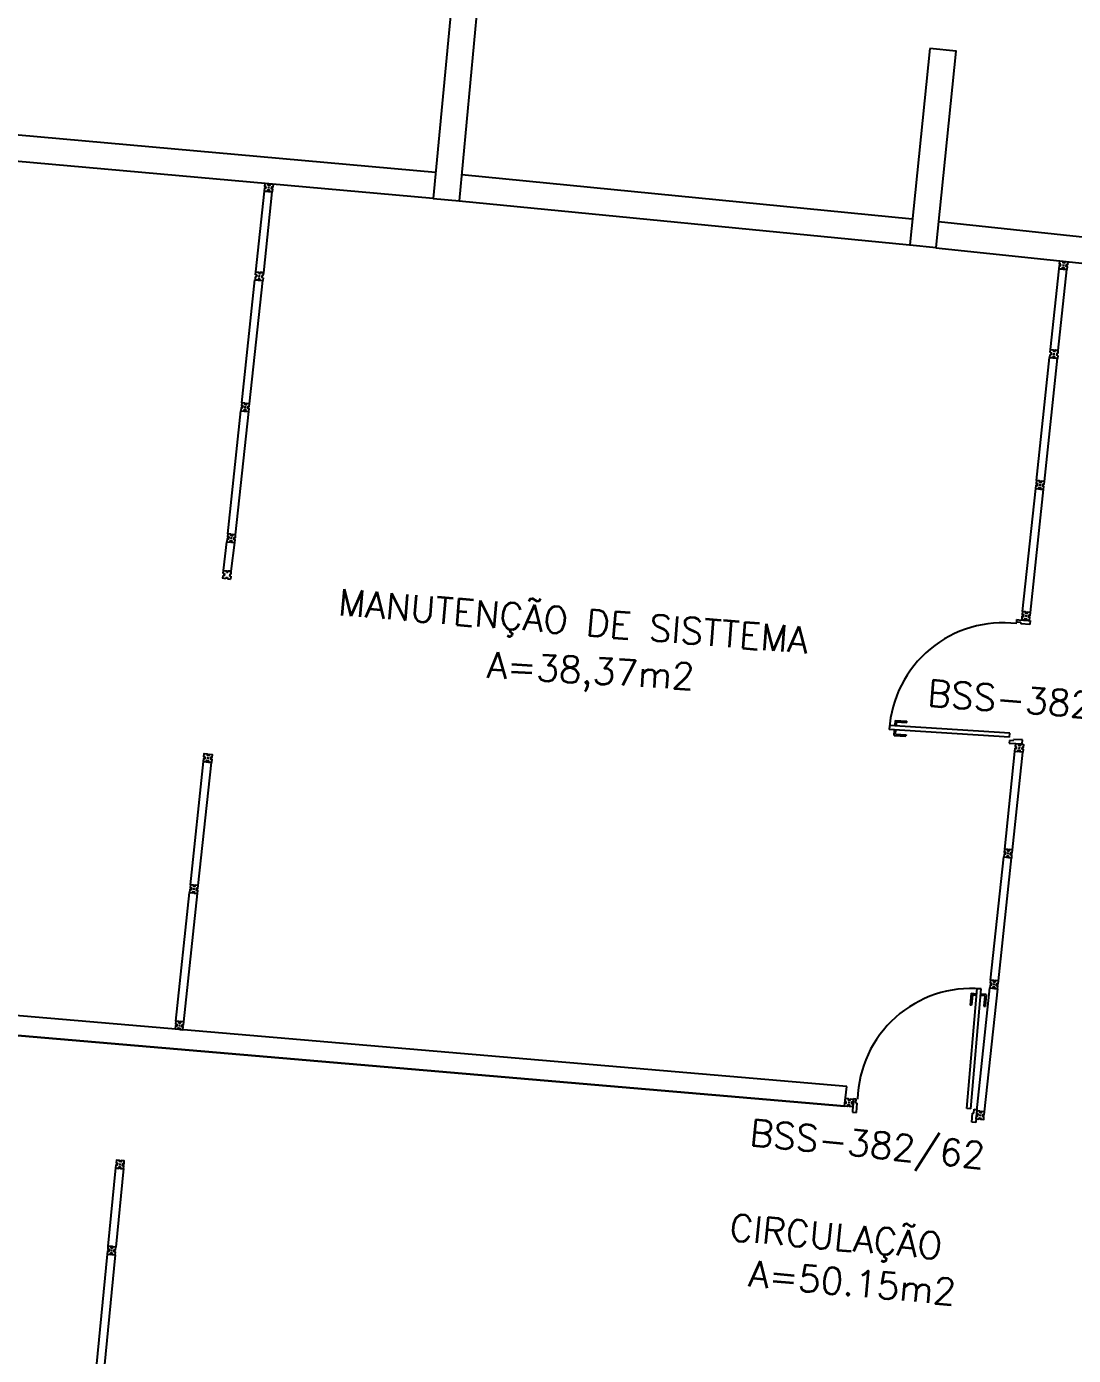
# Model space of a CAD drawing. Extents: x -152 to 150, y 325 to 437.
# Drawn here: x 37.19 to 45.13, y 416.68 to 426.77 of the extents above; entities that cross this region are included whole.
import ezdxf
from ezdxf.enums import TextEntityAlignment as Align

# ---------------------------------------------------------------- set-up
doc = ezdxf.new("R2010")
doc.units = 0
doc.header["$LTSCALE"] = 0.01
doc.header["$MEASUREMENT"] = 0
doc.header["$PDMODE"] = 98
doc.layers.get('0').update_dxf_attribs({"linetype": 'CONTINUOUS'})
doc.layers.get('DEFPOINTS').update_dxf_attribs({"linetype": 'CONTINUOUS'})
for name, color, linetype in [('ALV', 2, 'CONTINUOUS'), ('AREA', 2, 'CONTINUOUS'), ('DIV', 2, 'CONTINUOUS'), ('ESTR', 3, 'CONTINUOUS'), ('TEXTO', 2, 'CONTINUOUS'), ('TEXTO-CENTRO-CUSTO', 2, 'CONTINUOUS'), ('TEXTO-ENDEREÇO', 2, 'CONTINUOUS')]:
    doc.layers.add(name, color=color, linetype=linetype)
doc.styles.add('1', font='romans.shx')
doc.styles.add('UNB-100', font='simplex.shx', dxfattribs={"height": 3})
doc.styles.add('UNB-100-1', font='simplex.shx', dxfattribs={"height": 0.2})
doc.dimstyles.new('1-600', dxfattribs={"dimtxt": 1.1, "dimasz": 2.5, "dimexe": 2, "dimexo": 4, "dimgap": 0.2, "dimtad": 1, "dimdec": 0, "dimzin": 4, "dimdsep": 46, "dimlunit": 6, "dimtxsty": '1', "dimblk1": 'NONE', "dimblk2": 'NONE', "dimsah": 1, "dimcen": 0, "dimclrd": 2, "dimclre": 2, "dimclrt": 2, "dimadec": 0, "dimazin": 0, "dimtfac": 1, "dimtdec": 0, "dimtmove": 2, "dimatfit": 3, "dimldrblk": 'NONE', "dimfxl": 0, "dimtolj": 1, "dimtzin": 0, "dimarcsym": 0})

# ---------------------------------------------------------------- blocks, each defined once
blk = doc.blocks.new('PILAR-SSC')
blk.add_lwpolyline([(0, 0), (0, -1.5), (0.2, -1.5), (0.2, 0)], close=True)
blk = doc.blocks.new('PDV2D-SSC')
for p, q in [((-0.148, 0.925), (-0.108, 0.925)), ((-0.148, 0.925), (-0.148, 0.835)), ((-0.138, 0.915), (-0.108, 0.915)), ((-0.138, 0.915), (-0.138, 0.835)), ((-0.106, 0.965), (-0.076, 0.965)), ((-0.106, 0.05), (-0.106, 0.965)), ((-0.076, 0.05), (-0.076, 0.965)), ((-0.034, 0.925), (-0.074, 0.925)), ((-0.044, 0.915), (-0.074, 0.915)), ((-0.044, 0.915), (-0.044, 0.835)), ((-0.034, 0.925), (-0.034, 0.835)), ((-0.138, 0.835), (-0.148, 0.835)), ((-0.044, 0.835), (-0.034, 0.835)), ((-0.95, 0.05), (-0.97, 0.05)), ((-0.97, 0.05), (-0.97, 0.035)), ((-0.97, 0.035), (-0.97, -0.035)), ((-0.95, 0.02), (-0.95, 0.05)), ((-0.95, 0.02), (-0.94, 0.02)), ((-0.94, -0.05), (-0.94, 0.02)), ((-0.076, 0.05), (-0.106, 0.05)), ((-0.051, 0.02), (-0.061, 0.02)), ((-0.061, -0.05), (-0.061, 0.02)), ((-0.051, 0.05), (-0.031, 0.05)), ((-0.051, 0.02), (-0.051, 0.05)), ((-0.031, 0.05), (-0.031, -0.05)), ((-0.97, -0.035), (-0.97, -0.05)), ((-0.97, -0.05), (-0.94, -0.05)), ((-0.031, -0.05), (-0.061, -0.05))]:
    blk.add_line(p, q)
at = {"color": 1}
blk.add_arc((-0.076, 0.1), 0.865, 90, 183.3214, dxfattribs=at)
blk = doc.blocks.new('DIVMT-SSC')
for p, q in [((0, 0.005), (0, -0.005)), ((0, -0.005), (0, 0.005)), ((-0.03, -0.03), (-0.03, -0.97)), ((0.006, -0.03), (-0.006, -0.03)), ((-0.005, 0), (0.005, 0)), ((0.005, 0), (-0.005, 0)), ((0.006, -0.02), (0.006, -0.03)), ((0.03, -0.03), (0.03, -0.97)), ((0.03, -0.97), (-0.03, -0.97)), ((-0.006, -0.98), (-0.006, -0.97)), ((-0.006, -0.98), (0.006, -0.98)), ((0.006, -1.001), (-0.006, -1.001)), ((0.005, -0.97), (-0.005, -0.97)), ((0, -0.994), (0, -1.007)), ((0.006, -0.98), (0.006, -0.97)), ((0, -1.02), (0, -1.021))]:
    blk.add_line(p, q)
blk.add_lwpolyline([(0.006, -0.02), (-0.006, -0.02), (0.006, -0.02), (0.006, -0.03), (0.03, -0.03), (0.03, -0.008), (0.02, -0.008), (0.02, 0.008), (0.03, 0.008), (0.03, 0.03), (0.006, 0.03), (0.006, 0.02), (-0.006, 0.02), (-0.006, 0.03), (-0.03, 0.03), (-0.03, 0.008), (-0.02, 0.008), (-0.02, -0.008), (-0.03, -0.008), (-0.03, -0.03), (-0.006, -0.03), (-0.006, -0.02), (-0.006, -0.03)])
blk = doc.blocks.new('A$C73356FFD')
at = {"layer": 'DIV'}
for p, q in [((0.025, 0.03), (0.035, 0.03)), ((0.035, 0.03), (0.025, 0.03)), ((0.03, 0.025), (0.03, 0.035)), ((0.03, 0.035), (0.03, 0.025))]:
    blk.add_line(p, q, dxfattribs=at)
blk.add_lwpolyline([(0.009, 0.036), (0, 0.036), (0, 0.06), (0.022, 0.06), (0.022, 0.05), (0.038, 0.05), (0.038, 0.06), (0.06, 0.06), (0.06, 0.036), (0.05, 0.036), (0.05, 0.024), (0.06, 0.024), (0.06, 0), (0.038, 0), (0.038, 0.01), (0.022, 0.01), (0.022, 0), (0, 0), (0, 0.024), (0.009, 0.024)], close=True, dxfattribs=at)
blk = doc.blocks.new('PDV2E-SSC')
at = {"layer": 'DIV'}
for p, q in [((0.034, 0.925), (0.034, 0.835)), ((0.034, 0.925), (0.074, 0.925)), ((0.044, 0.915), (0.044, 0.835)), ((0.044, 0.915), (0.074, 0.915)), ((0.076, 0.05), (0.076, 0.965)), ((0.106, 0.965), (0.076, 0.965)), ((0.106, 0.05), (0.106, 0.965)), ((0.148, 0.925), (0.108, 0.925)), ((0.138, 0.915), (0.108, 0.915)), ((0.138, 0.915), (0.138, 0.835)), ((0.148, 0.925), (0.148, 0.835)), ((0.044, 0.835), (0.034, 0.835)), ((0.138, 0.835), (0.148, 0.835)), ((0.031, 0.05), (0.031, -0.05)), ((0.051, 0.05), (0.031, 0.05)), ((0.051, 0.02), (0.051, 0.05)), ((0.051, 0.02), (0.061, 0.02)), ((0.061, -0.05), (0.061, 0.02)), ((0.076, 0.05), (0.106, 0.05)), ((0.95, 0.02), (0.94, 0.02)), ((0.94, -0.05), (0.94, 0.02)), ((0.95, 0.02), (0.95, 0.05)), ((0.95, 0.05), (0.97, 0.05)), ((0.97, 0.05), (0.97, 0.035)), ((0.97, 0.035), (0.97, -0.035)), ((0.031, -0.05), (0.061, -0.05)), ((0.97, -0.05), (0.94, -0.05)), ((0.97, -0.035), (0.97, -0.05))]:
    blk.add_line(p, q, dxfattribs=at)
at = {"layer": 'DIV', "color": 1}
blk.add_arc((0.076, 0.1), 0.865, 356.6786, 90, dxfattribs=at)
blk = doc.blocks.new('*D84')
at = {"layer": 'DEFPOINTS', "color": 0}
for p in [(47.158, 432.777), (25.872, 428.073), (25.783, 426.576), (87.274, 419.938), (86.97, 418.469)]:
    blk.add_point(p, dxfattribs=at)
at = {"layer": 'TEXTO-CENTRO-CUSTO', "color": 2, "lineweight": -2}
for p, q in [((26.11, 432.066), (26.377, 436.527)), ((88.086, 423.855), (88.99, 428.216))]:
    blk.add_line(p, q, dxfattribs=at)
blk.add_arc((0.361, 0.52), 434.783, 78.29268, 86.58537, dxfattribs=at)
at = {"layer": 'TEXTO-CENTRO-CUSTO', "color": 2, "insert": (57.75, 432.689), "char_height": 1.1, "attachment_point": 5, "rotation": 352.4357, "style": '1'}
blk.add_mtext('\\A1;CPD', dxfattribs=at)
blk = doc.blocks.new('_NONE')
at = {"color": 0, "linetype": 'ByBlock'}
blk.add_circle((0, 0), 0.25, dxfattribs=at)

msp = doc.modelspace()

# ---------------------------------------------------------------- linework, layer by layer
at = {"layer": 'ALV'}
for p, q in [((36.871, 425.973), (40.291, 425.666)), ((36.853, 425.773), (40.273, 425.467)), ((40.492, 425.647), (43.909, 425.312)), ((40.472, 425.448), (43.89, 425.113)), ((44.11, 425.291), (47.524, 424.926)), ((44.089, 425.092), (47.503, 424.728)), ((43.413, 418.724), (30.337, 419.84)), ((43.397, 418.575), (43.413, 418.724))]:
    msp.add_line(p, q, dxfattribs=at)
msp.add_lwpolyline([(43.397, 418.575), (30.07, 419.713)], close=True, dxfattribs=at)
at = {"layer": 'DIV'}
for p, q in [((38.928, 424.909), (38.993, 425.522)), ((38.988, 424.902), (39.053, 425.516)), ((38.993, 425.522), (39.053, 425.516)), ((38.924, 424.871), (38.922, 424.849)), ((38.946, 424.846), (38.922, 424.849)), ((38.924, 424.871), (38.934, 424.87)), ((38.926, 424.887), (38.928, 424.909)), ((38.926, 424.887), (38.936, 424.886)), ((38.928, 424.909), (38.988, 424.902)), ((38.928, 424.909), (38.952, 424.906)), ((38.936, 424.886), (38.934, 424.87)), ((38.947, 424.856), (38.946, 424.846)), ((38.947, 424.856), (38.958, 424.855)), ((38.951, 424.897), (38.952, 424.906)), ((38.951, 424.897), (38.952, 424.906)), ((38.963, 424.895), (38.951, 424.897)), ((38.951, 424.897), (38.963, 424.895)), ((38.958, 424.855), (38.957, 424.845)), ((38.957, 424.845), (38.981, 424.843)), ((38.963, 424.895), (38.964, 424.905)), ((38.963, 424.895), (38.964, 424.905)), ((38.988, 424.902), (38.964, 424.905)), ((38.988, 424.902), (38.967, 424.904)), ((38.967, 424.904), (38.985, 424.903)), ((38.975, 424.881), (38.974, 424.866)), ((38.984, 424.864), (38.974, 424.866)), ((38.985, 424.88), (38.975, 424.881)), ((38.984, 424.864), (38.981, 424.843)), ((38.985, 424.88), (38.988, 424.902)), ((44.959, 424.318), (45.025, 424.932)), ((45.019, 424.312), (45.084, 424.926)), ((45.025, 424.932), (45.084, 424.926)), ((44.955, 424.28), (44.953, 424.258)), ((44.977, 424.256), (44.953, 424.258)), ((44.955, 424.28), (44.965, 424.279)), ((44.957, 424.296), (44.959, 424.318)), ((44.957, 424.296), (44.967, 424.295)), ((44.959, 424.318), (45.019, 424.312)), ((44.959, 424.318), (44.983, 424.316)), ((44.967, 424.295), (44.965, 424.279)), ((44.978, 424.265), (44.977, 424.256)), ((44.978, 424.265), (44.99, 424.264)), ((44.982, 424.306), (44.983, 424.316)), ((44.982, 424.306), (44.983, 424.316)), ((44.994, 424.305), (44.982, 424.306)), ((44.982, 424.306), (44.994, 424.305)), ((44.99, 424.264), (44.989, 424.255)), ((44.989, 424.255), (45.013, 424.252)), ((44.994, 424.305), (44.995, 424.314)), ((44.994, 424.305), (44.995, 424.314)), ((45.019, 424.312), (44.995, 424.314)), ((45.019, 424.312), (44.998, 424.314)), ((44.998, 424.314), (45.016, 424.312)), ((45.007, 424.291), (45.005, 424.275)), ((45.015, 424.274), (45.005, 424.275)), ((45.017, 424.29), (45.007, 424.291)), ((45.015, 424.274), (45.013, 424.252)), ((45.017, 424.29), (45.019, 424.312)), ((38.682, 422.641), (38.709, 422.86)), ((38.742, 422.635), (38.769, 422.853)), ((38.68, 422.619), (38.682, 422.641)), ((38.682, 422.641), (38.742, 422.635)), ((38.682, 422.641), (38.706, 422.639)), ((38.705, 422.629), (38.706, 422.639)), ((38.705, 422.629), (38.706, 422.639)), ((38.717, 422.628), (38.705, 422.629)), ((38.705, 422.629), (38.717, 422.628)), ((38.717, 422.628), (38.718, 422.637)), ((38.717, 422.628), (38.718, 422.637)), ((38.742, 422.635), (38.718, 422.637)), ((38.742, 422.635), (38.721, 422.637)), ((38.721, 422.637), (38.739, 422.635)), ((38.74, 422.613), (38.742, 422.635)), ((38.678, 422.603), (38.676, 422.582)), ((38.7, 422.579), (38.676, 422.582)), ((38.678, 422.603), (38.688, 422.602)), ((38.68, 422.619), (38.69, 422.618)), ((38.69, 422.618), (38.688, 422.602)), ((38.701, 422.588), (38.7, 422.579)), ((38.701, 422.588), (38.713, 422.587)), ((38.713, 422.587), (38.712, 422.578)), ((38.712, 422.578), (38.735, 422.575)), ((38.73, 422.614), (38.728, 422.598)), ((38.738, 422.597), (38.728, 422.598)), ((38.74, 422.613), (38.73, 422.614)), ((38.738, 422.597), (38.735, 422.575)), ((44.612, 420.526), (44.69, 421.268)), ((44.671, 420.52), (44.75, 421.262)), ((44.634, 420.514), (44.635, 420.524)), ((44.635, 420.524), (44.647, 420.522)), ((44.643, 420.493), (44.633, 420.494)), ((44.633, 420.494), (44.643, 420.493)), ((44.638, 420.488), (44.639, 420.498)), ((44.639, 420.498), (44.638, 420.488)), ((38.322, 419.22), (38.426, 420.197)), ((38.381, 419.214), (38.485, 420.19)), ((38.344, 419.208), (38.345, 419.218)), ((38.345, 419.218), (38.357, 419.217)), ((38.353, 419.187), (38.343, 419.188)), ((38.343, 419.188), (38.353, 419.187)), ((38.348, 419.182), (38.349, 419.192)), ((38.349, 419.192), (38.348, 419.182)), ((37.864, 418.105), (37.806, 417.511)), ((37.924, 418.1), (37.866, 417.505)), ((37.892, 418.132), (37.902, 418.131)), ((37.902, 418.131), (37.892, 418.132)), ((37.898, 418.137), (37.897, 418.127)), ((37.897, 418.127), (37.898, 418.137)), ((37.866, 417.505), (37.806, 417.511)), ((37.84, 417.477), (37.827, 417.478)), ((37.829, 417.499), (37.83, 417.509)), ((37.829, 417.499), (37.841, 417.498)), ((37.841, 417.508), (37.831, 417.509)), ((37.834, 417.485), (37.832, 417.471)), ((37.841, 417.498), (37.842, 417.508)), ((37.831, 417.459), (37.831, 417.458))]:
    msp.add_line(p, q, dxfattribs=at)
for points in [[(44.634, 420.514), (44.646, 420.513), (44.634, 420.514), (44.635, 420.524), (44.612, 420.526), (44.609, 420.504), (44.619, 420.503), (44.617, 420.487), (44.607, 420.488), (44.605, 420.467), (44.629, 420.464), (44.63, 420.473), (44.642, 420.472), (44.641, 420.463), (44.665, 420.46), (44.667, 420.482), (44.657, 420.483), (44.659, 420.499), (44.669, 420.498), (44.671, 420.52), (44.647, 420.522), (44.646, 420.513), (44.647, 420.522)], [(38.344, 419.208), (38.356, 419.207), (38.344, 419.208), (38.345, 419.218), (38.322, 419.22), (38.319, 419.199), (38.329, 419.197), (38.328, 419.182), (38.318, 419.183), (38.315, 419.161), (38.339, 419.158), (38.34, 419.168), (38.352, 419.166), (38.351, 419.157), (38.375, 419.154), (38.377, 419.176), (38.367, 419.177), (38.369, 419.193), (38.379, 419.192), (38.381, 419.214), (38.357, 419.217), (38.356, 419.207), (38.357, 419.217)], [(37.901, 418.111), (37.889, 418.112), (37.901, 418.111), (37.9, 418.101), (37.924, 418.099), (37.926, 418.121), (37.916, 418.122), (37.918, 418.138), (37.928, 418.137), (37.93, 418.159), (37.906, 418.161), (37.905, 418.152), (37.893, 418.153), (37.894, 418.162), (37.87, 418.164), (37.868, 418.143), (37.878, 418.142), (37.876, 418.126), (37.866, 418.127), (37.864, 418.105), (37.888, 418.102), (37.889, 418.112), (37.888, 418.102)]]:
    msp.add_lwpolyline(points, dxfattribs=at)

# ---------------------------------------------------------------- block references
for name, p, rotation in [('A$C73356FFD', (38.993, 425.522), 353.9030881991073), ('A$C73356FFD', (45.025, 424.932), 353.9030881991073), ('DIVMT-SSC', (38.848, 423.881), 173.9030881990441), ('DIVMT-SSC', (44.88, 423.291), 173.9030881990441), ('DIVMT-SSC', (38.742, 422.886), 173.9030881990441), ('DIVMT-SSC', (44.774, 422.296), 173.9030881990441), ('PDV2E-SSC', (44.694, 421.297), 86.37818411242279), ('A$C73356FFD', (44.69, 421.268), 353.9030881991073), ('DIVMT-SSC', (38.458, 420.223), 173.9030881990441), ('A$C73356FFD', (38.531, 421.191), 353.9030881991073), ('DIVMT-SSC', (44.532, 419.499), 173.9030881990441), ('PDV2D-SSC', (44.427, 418.497), 355.1225560740593), ('DIVMT-SSC', (44.426, 418.505), 173.9030881990441), ('A$C73356FFD', (43.397, 418.575), 353.9030881991073), ('DIVMT-SSC', (37.833, 417.478), 354.4175560976935)]:
    msp.add_blockref(name, p, dxfattribs=dict(at, rotation=rotation))
at = {"layer": 'ESTR'}
for p, rotation in [((40.415, 426.96), 354.6341463414637), ((44.045, 426.605), 354.1463414634147)]:
    msp.add_blockref('PILAR-SSC', p, dxfattribs=dict(at, rotation=rotation))

# ---------------------------------------------------------------- texts
at = {"layer": 'AREA', "style": 'UNB-100'}
msp.add_text('A=38,37m2', height=0.2, rotation=356.7349, dxfattribs=at).set_placement((40.677, 421.826))
msp.add_text('A=50.15m2', height=0.2, rotation=354.814, dxfattribs=at).set_placement((43.447, 417.135), align=Align.CENTER)
at = {"layer": 'TEXTO', "style": 'UNB-100'}
for s, rotation, p in [('MANUTENÇÃO DE SISTTEMA', 355.309, (39.548, 422.303)), ('CIRCULAÇÃO', 354.814, (42.516, 417.557))]:
    msp.add_text(s, height=0.2, rotation=rotation, dxfattribs=at).set_placement(p)
at = {"layer": 'TEXTO-ENDEREÇO', "style": 'UNB-100-1'}
for s, rotation, p in [('BSS-382/66', 355.6944, (44.912, 421.546)), ('BSS-382/62', 354.332, (43.56, 418.188))]:
    msp.add_text(s, height=0.2, rotation=rotation, dxfattribs=at).set_placement(p, align=Align.CENTER)

# ---------------------------------------------------------------- dimensions: what is measured, and where the dimension line sits
at = {"layer": 'TEXTO-CENTRO-CUSTO'}
dim = msp.add_angular_dim_2l(base=(47.158, 432.777), line1=((87.274, 419.938), (86.97, 418.469)), line2=((25.872, 428.073), (25.783, 426.576)), text='CPD', dimstyle='1-600', override={"dimazin": 1}, dxfattribs=at)
dim.commit()
dim.dimension.update_dxf_attribs({"geometry": '*D84', "text_midpoint": (57.75, 432.689), "dimtype": 162})

doc.saveas('drawing.dxf')
